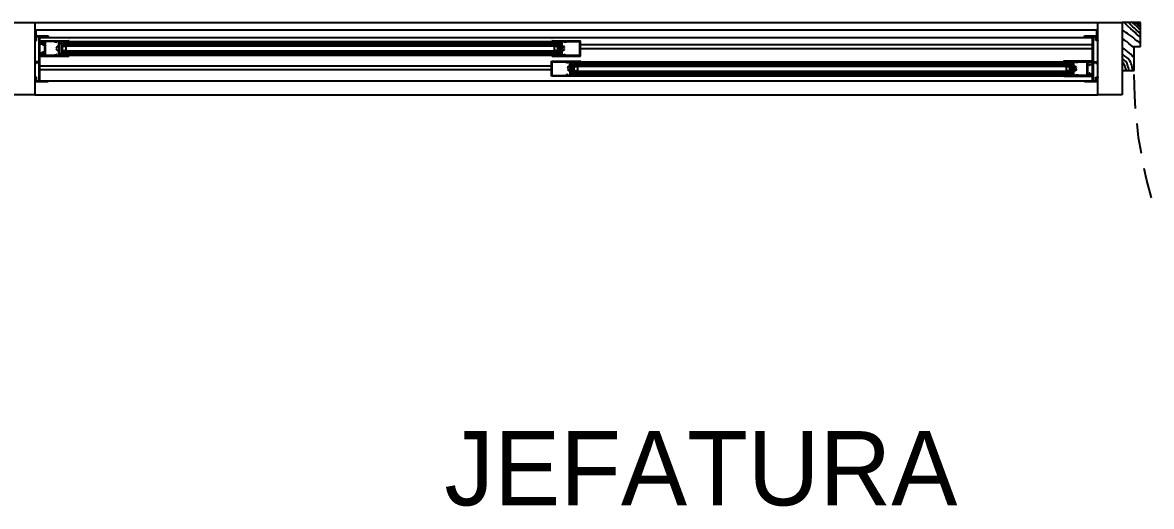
# Model space of a CAD drawing. Header units: millimetres. Extents: x 7649 to 34105, y 3983 to 25377.
# Drawn here: x 15691 to 18027, y 10417 to 11418 of the extents above; entities that cross this region are included whole.
import ezdxf

# ---------------------------------------------------------------- set-up
doc = ezdxf.new("R2010")
doc.units = ezdxf.units.MM

msp = doc.modelspace()

# ---------------------------------------------------------------- linework, layer by layer
at = {"layer": 'GEOMETRY', "color": 7}
for p, q in [((15716.60278, 11418.00556), (17916.34861, 11418.00556)), ((15719.24861, 11390.48889), (15719.24861, 11402.65972)), ((15719.24861, 11402.65972), (17914.23194, 11402.65972)), ((17914.23194, 11390.48889), (17914.23194, 11402.65972)), ((18004.71944, 11418.00556), (17966.61944, 11418.00556)), ((17966.61944, 11418.00556), (17966.61944, 11318.52222)), ((17970.85278, 11400.01389), (17966.61944, 11402.65972)), ((17978.26111, 11411.12639), (17970.85278, 11418.00556)), ((17974.55694, 11397.36806), (17970.85278, 11400.01389)), ((17984.61111, 11405.30556), (17978.26111, 11411.12639)), ((17984.61111, 11413.24306), (17979.84861, 11418.00556)), ((17988.84444, 11409.53889), (17984.61111, 11413.24306)), ((17989.37361, 11401.07222), (17984.61111, 11405.30556)), ((17993.60694, 11413.24306), (17988.31528, 11418.00556)), ((17992.54861, 11406.36389), (17988.84444, 11409.53889)), ((17993.60694, 11397.36806), (17989.37361, 11401.07222)), ((17995.72361, 11403.18889), (17992.54861, 11406.36389)), ((17997.84028, 11409.00972), (17993.60694, 11413.24306)), ((17999.95694, 11412.71389), (17994.13611, 11418.00556)), ((18000.48611, 11398.95556), (17995.72361, 11403.18889)), ((18001.54444, 11405.83472), (17997.84028, 11409.00972)), ((17999.95694, 11413.77222), (18004.71944, 11418.00556)), ((18004.71944, 11408.48056), (17999.95694, 11412.71389)), ((18004.71944, 11403.18889), (18001.54444, 11405.83472)), ((18004.71944, 11368.26389), (18004.71944, 11418.00556)), ((15716.60278, 11382.55139), (15716.60278, 11380.96389)), ((15716.60278, 11382.55139), (15719.24861, 11382.55139)), ((15716.60278, 11380.96389), (15720.30694, 11380.96389)), ((15719.24861, 11390.48889), (15744.11944, 11390.48889)), ((15719.24861, 11382.55139), (15719.24861, 11390.48889)), ((15720.30694, 11380.96389), (15720.30694, 11388.90139)), ((15720.30694, 11388.90139), (15725.59861, 11388.90139)), ((15725.59861, 11337.04306), (15725.59861, 11388.90139)), ((15727.18611, 11375.67222), (15727.18611, 11388.90139)), ((15727.18611, 11388.90139), (15744.11944, 11388.90139)), ((15727.18611, 11387.31389), (17905.76528, 11387.31389)), ((15727.71528, 11377.25972), (15727.71528, 11380.43472)), ((15727.71528, 11380.43472), (15786.98194, 11380.43472)), ((15729.30278, 11377.25972), (15727.71528, 11377.25972)), ((15729.30278, 11378.84722), (15729.30278, 11377.25972)), ((15729.30278, 11378.84722), (15737.24028, 11378.84722)), ((15737.24028, 11350.27222), (15737.24028, 11378.84722)), ((15757.34861, 11378.84722), (15738.82778, 11378.84722)), ((15738.82778, 11350.27222), (15738.82778, 11378.84722)), ((15744.11944, 11390.48889), (15744.11944, 11388.90139)), ((15757.34861, 11378.31806), (15757.34861, 11378.84722)), ((15759.46528, 11378.31806), (15757.34861, 11378.31806)), ((15759.46528, 11376.20139), (15759.46528, 11378.31806)), ((15762.11111, 11378.84722), (15760.52361, 11376.20139)), ((15766.34444, 11378.84722), (15762.11111, 11378.84722)), ((15766.34444, 11368.79306), (15766.34444, 11378.84722)), ((15786.45278, 11378.84722), (15767.93194, 11378.84722)), ((15767.93194, 11378.84722), (15767.93194, 11350.27222)), ((15786.45278, 11377.78889), (15786.45278, 11378.84722)), ((15788.04028, 11377.78889), (15786.45278, 11377.78889)), ((15787.55542, 11380.37232), (15787.24653, 11380.43472)), ((15787.80773, 11380.20218), (15787.55542, 11380.37232)), ((15787.97788, 11379.94987), (15787.80773, 11380.20218)), ((15788.04028, 11379.64097), (15787.97788, 11379.94987)), ((15788.04028, 11379.37639), (15788.04028, 11377.78889)), ((15788.04028, 11378.84722), (16786.04861, 11378.84722)), ((16786.04861, 11379.37639), (16786.04861, 11377.78889)), ((16786.04861, 11377.78889), (16787.63611, 11377.78889)), ((16786.64018, 11379.94987), (16786.57778, 11379.64097)), ((16786.81032, 11380.20218), (16786.64018, 11379.94987)), ((16787.06263, 11380.37232), (16786.81032, 11380.20218)), ((16787.37153, 11380.43472), (16787.06263, 11380.37232)), ((16787.10694, 11380.43472), (16845.84444, 11380.43472)), ((16787.63611, 11377.78889), (16787.63611, 11378.84722)), ((16787.63611, 11378.84722), (16806.15694, 11378.84722)), ((16806.15694, 11378.84722), (16806.15694, 11350.27222)), ((16807.74444, 11368.79306), (16807.74444, 11378.84722)), ((16807.74444, 11378.84722), (16811.97778, 11378.84722)), ((16811.97778, 11378.84722), (16813.56528, 11376.20139)), ((16814.09444, 11378.31806), (16814.09444, 11376.20139)), ((16814.09444, 11378.31806), (16816.74028, 11378.31806)), ((16816.74028, 11378.84722), (16844.78611, 11378.84722)), ((16816.74028, 11378.31806), (16816.74028, 11378.84722)), ((16844.78611, 11350.27222), (16844.78611, 11378.84722)), ((16845.84444, 11348.68472), (16845.84444, 11380.43472)), ((17888.83194, 11388.90139), (17888.83194, 11390.48889)), ((17888.83194, 11390.48889), (17914.23194, 11390.48889)), ((17905.76528, 11388.90139), (17888.83194, 11388.90139)), ((17905.76528, 11332.28056), (17905.76528, 11388.90139)), ((17907.35278, 11388.90139), (17912.64444, 11388.90139)), ((17907.35278, 11337.04306), (17907.35278, 11388.90139)), ((17912.64444, 11380.96389), (17912.64444, 11388.90139)), ((17916.34861, 11380.96389), (17912.64444, 11380.96389)), ((17914.23194, 11382.55139), (17914.23194, 11390.48889)), ((17914.23194, 11382.55139), (17916.34861, 11382.55139)), ((17916.34861, 11382.55139), (17916.34861, 11380.96389)), ((17916.34861, 11305.29306), (17916.34861, 11380.96389)), ((17970.85278, 11382.02222), (17966.61944, 11384.66806)), ((17974.02778, 11379.90556), (17970.85278, 11382.02222)), ((17975.61528, 11378.84722), (17974.02778, 11379.90556)), ((17978.26111, 11395.25139), (17974.55694, 11397.36806)), ((17976.67361, 11378.31806), (17975.61528, 11378.84722)), ((17977.20278, 11378.31806), (17976.67361, 11378.31806)), ((17977.20278, 11377.78889), (17977.20278, 11378.31806)), ((17977.73194, 11377.78889), (17977.20278, 11377.78889)), ((17977.73194, 11377.25972), (17977.73194, 11377.78889)), ((17978.79028, 11376.73056), (17977.73194, 11377.25972)), ((17980.90694, 11393.13472), (17978.26111, 11395.25139)), ((17980.90694, 11374.61389), (17978.79028, 11376.73056)), ((17984.61111, 11390.48889), (17980.90694, 11393.13472)), ((17987.25694, 11388.90139), (17984.61111, 11390.48889)), ((17988.31528, 11387.84306), (17987.25694, 11388.90139)), ((17988.84444, 11387.31389), (17988.31528, 11387.84306)), ((17989.37361, 11387.31389), (17988.84444, 11387.31389)), ((17990.96111, 11385.72639), (17989.37361, 11387.31389)), ((17994.13611, 11383.08056), (17990.96111, 11385.72639)), ((17996.78194, 11394.19306), (17993.60694, 11397.36806)), ((17997.31111, 11380.43472), (17994.13611, 11383.08056)), ((17999.42778, 11392.07639), (17996.78194, 11394.19306)), ((17998.89861, 11379.37639), (17997.31111, 11380.43472)), ((17999.95694, 11378.84722), (17998.89861, 11379.37639)), ((18004.71944, 11387.84306), (17999.42778, 11392.07639)), ((17999.95694, 11378.31806), (17999.95694, 11378.84722)), ((18001.54444, 11377.78889), (17999.95694, 11378.31806)), ((18004.71944, 11395.25139), (18000.48611, 11398.95556)), ((18002.60278, 11376.73056), (18001.54444, 11377.78889)), ((18004.71944, 11375.14306), (18002.60278, 11376.73056)), ((15727.18611, 11375.67222), (15737.24028, 11375.67222)), ((15727.18611, 11374.08472), (15733.00694, 11374.08472)), ((15727.18611, 11355.56389), (15727.18611, 11374.08472)), ((15727.18611, 11355.56389), (15733.00694, 11355.56389)), ((15727.18611, 11353.97639), (15737.24028, 11353.97639)), ((15727.18611, 11297.35556), (15727.18611, 11353.97639)), ((15733.00694, 11374.08472), (15733.00694, 11371.96806)), ((15733.00694, 11371.96806), (15734.59444, 11371.96806)), ((15733.00694, 11357.68056), (15734.59444, 11357.68056)), ((15733.00694, 11355.56389), (15733.00694, 11357.68056)), ((15734.59444, 11374.08472), (15737.24028, 11374.08472)), ((15734.59444, 11371.96806), (15734.59444, 11374.08472)), ((15734.59444, 11355.56389), (15734.59444, 11357.68056)), ((15734.59444, 11355.56389), (15737.24028, 11355.56389)), ((15737.24028, 11374.08472), (15737.24028, 11375.67222)), ((15737.24028, 11353.97639), (15737.24028, 11355.56389)), ((15760.52361, 11353.44722), (15762.11111, 11350.27222)), ((15761.08459, 11367.16465), (15761.05562, 11366.87134)), ((15761.05562, 11366.87134), (15761.13556, 11366.58752)), ((15761.06361, 11362.83872), (15761.05782, 11362.61914)), ((15761.05782, 11362.61914), (15761.11229, 11362.40635)), ((15761.13133, 11363.0518), (15761.06361, 11362.83872)), ((15761.22538, 11367.435), (15761.08459, 11367.16465)), ((15761.11229, 11362.40635), (15761.22538, 11362.21361)), ((15761.25601, 11363.23803), (15761.13133, 11363.0518)), ((15761.13556, 11366.58752), (15761.32149, 11366.34566)), ((15761.4242, 11363.37969), (15761.25601, 11363.23803)), ((15761.32149, 11366.34566), (15761.58419, 11366.19179)), ((15762.02071, 11367.9293), (15761.38764, 11367.29651)), ((15761.38764, 11362.35211), (15762.36381, 11361.47442)), ((15761.62476, 11363.4698), (15761.4242, 11363.37969)), ((15761.58419, 11366.19179), (15761.87586, 11366.148)), ((15761.84653, 11363.50139), (15761.62476, 11363.4698)), ((15762.00451, 11363.4856), (15761.84653, 11363.50139)), ((15761.87586, 11366.148), (15762.16345, 11366.21311)), ((15762.15465, 11363.43938), (15762.00451, 11363.4856)), ((15762.76947, 11368.39941), (15762.02071, 11367.9293)), ((15762.64028, 11366.14722), (15762.11111, 11366.14722)), ((15762.11111, 11363.50139), (15762.64028, 11363.50139)), ((15762.29258, 11363.36448), (15762.15465, 11363.43938)), ((15762.16345, 11366.21311), (15762.41394, 11366.38597)), ((15762.41394, 11363.26264), (15762.29258, 11363.36448)), ((15762.36381, 11361.47442), (15763.54074, 11360.97131)), ((15763.60349, 11368.69221), (15762.76947, 11368.39941)), ((15763.75368, 11367.08806), (15763.07333, 11366.73633)), ((15763.07333, 11362.91228), (15763.75368, 11362.56056)), ((15763.54074, 11360.97131), (15764.8165, 11360.86818)), ((15764.49236, 11368.79306), (15763.60349, 11368.69221)), ((15764.49236, 11367.2053), (15763.75368, 11367.08806)), ((15763.75368, 11362.56056), (15764.49236, 11362.44331)), ((15764.90304, 11368.77184), (15764.49236, 11368.79306)), ((15765.23104, 11367.08806), (15764.49236, 11367.2053)), ((15764.49236, 11362.44331), (15765.23104, 11362.56056)), ((15764.8165, 11360.86818), (15766.08916, 11361.19042)), ((15765.3082, 11368.70857), (15764.90304, 11368.77184)), ((15765.9114, 11366.73633), (15765.23104, 11367.08806)), ((15765.23104, 11362.56056), (15765.9114, 11362.91228)), ((15765.70464, 11368.60382), (15765.3082, 11368.70857)), ((15766.08916, 11368.45819), (15765.70464, 11368.60382)), ((15766.34444, 11350.27222), (15766.34444, 11360.85556)), ((15766.75611, 11365.56299), (15766.40439, 11366.24334)), ((15766.40439, 11363.40527), (15766.75611, 11364.08562)), ((15766.87335, 11364.82431), (15766.75611, 11365.56299)), ((15766.75611, 11364.08562), (15766.87335, 11364.82431)), ((15768.46111, 11353.44722), (15768.46111, 11375.67222)), ((15768.46111, 11375.67222), (15772.69444, 11375.67222)), ((15772.69444, 11353.44722), (15768.46111, 11353.44722)), ((15772.69444, 11375.67222), (15772.69444, 11353.44722)), ((15773.75278, 11369.85139), (15773.75278, 11375.67222)), ((15773.75278, 11375.67222), (16800.33611, 11375.67222)), ((15773.75278, 11374.61389), (16800.33611, 11374.61389)), ((15773.75278, 11373.55556), (16800.33611, 11373.55556)), ((15773.75278, 11372.49722), (16800.33611, 11372.49722)), ((15773.75278, 11371.43889), (16800.33611, 11371.43889)), ((15773.75278, 11370.38056), (16800.33611, 11370.38056)), ((15773.75278, 11369.85139), (16800.33611, 11369.85139)), ((15773.75278, 11353.44722), (15773.75278, 11359.79722)), ((15773.75278, 11359.79722), (16800.33611, 11359.79722)), ((15773.75278, 11358.73889), (16800.33611, 11358.73889)), ((15773.75278, 11357.68056), (16800.33611, 11357.68056)), ((15773.75278, 11356.62222), (16800.33611, 11356.62222)), ((15773.75278, 11355.56389), (16800.33611, 11355.56389)), ((15773.75278, 11354.50556), (16800.33611, 11354.50556)), ((15773.75278, 11353.44722), (16800.33611, 11353.44722)), ((15774.28194, 11368.26389), (15777.98611, 11369.32222)), ((15774.28194, 11360.85556), (15774.28194, 11368.26389)), ((15774.28194, 11360.32639), (15777.98611, 11360.85556)), ((15777.98611, 11369.32222), (15781.69028, 11369.32222)), ((15777.98611, 11360.32639), (15781.69028, 11360.32639)), ((15781.69028, 11360.32639), (15781.69028, 11369.32222)), ((16792.39861, 11360.32639), (16792.39861, 11369.32222)), ((16792.39861, 11369.32222), (16795.57361, 11369.32222)), ((16795.57361, 11360.32639), (16792.39861, 11360.32639)), ((16795.57361, 11368.26389), (16799.27778, 11369.32222)), ((16795.57361, 11360.32639), (16799.27778, 11360.85556)), ((16799.27778, 11360.85556), (16799.27778, 11368.26389)), ((16800.33611, 11369.85139), (16800.33611, 11375.67222)), ((16800.33611, 11353.44722), (16800.33611, 11359.79722)), ((16801.39444, 11375.67222), (16801.39444, 11353.44722)), ((16801.39444, 11375.67222), (16805.62778, 11375.67222)), ((16801.39444, 11353.44722), (16805.62778, 11353.44722)), ((16805.62778, 11353.44722), (16805.62778, 11375.67222)), ((16807.74444, 11350.27222), (16807.74444, 11360.85556)), ((16807.86194, 11365.56299), (16807.7447, 11364.82431)), ((16807.7447, 11364.82431), (16807.86194, 11364.08562)), ((16808.21367, 11366.24334), (16807.86194, 11365.56299)), ((16807.86194, 11364.08562), (16808.21367, 11363.40527)), ((16808.91341, 11368.60382), (16808.52889, 11368.45819)), ((16808.52889, 11361.19042), (16809.80155, 11360.86818)), ((16809.38701, 11367.08806), (16808.70666, 11366.73633)), ((16808.70666, 11362.91228), (16809.38701, 11362.56056)), ((16809.30985, 11368.70857), (16808.91341, 11368.60382)), ((16809.71501, 11368.77184), (16809.30985, 11368.70857)), ((16810.12569, 11367.2053), (16809.38701, 11367.08806)), ((16809.38701, 11362.56056), (16810.12569, 11362.44331)), ((16810.12569, 11368.79306), (16809.71501, 11368.77184)), ((16809.80155, 11360.86818), (16811.07732, 11360.97131)), ((16811.01456, 11368.69221), (16810.12569, 11368.79306)), ((16810.86438, 11367.08806), (16810.12569, 11367.2053)), ((16810.12569, 11362.44331), (16810.86438, 11362.56056)), ((16811.54473, 11366.73633), (16810.86438, 11367.08806)), ((16810.86438, 11362.56056), (16811.54473, 11362.91228)), ((16811.84859, 11368.39941), (16811.01456, 11368.69221)), ((16811.07732, 11360.97131), (16812.25425, 11361.47442)), ((16811.67495, 11366.38597), (16811.92544, 11366.21311)), ((16811.79631, 11363.36448), (16811.67495, 11363.26264)), ((16811.93424, 11363.43938), (16811.79631, 11363.36448)), ((16812.59735, 11367.9293), (16811.84859, 11368.39941)), ((16811.92544, 11366.21311), (16812.21304, 11366.148)), ((16812.08438, 11363.4856), (16811.93424, 11363.43938)), ((16813.56528, 11353.44722), (16811.97778, 11350.27222)), ((16812.24236, 11363.50139), (16812.08438, 11363.4856)), ((16812.21304, 11366.148), (16812.5047, 11366.19179)), ((16812.46413, 11363.4698), (16812.24236, 11363.50139)), ((16812.25425, 11361.47442), (16813.23042, 11362.35211)), ((16812.66469, 11363.37969), (16812.46413, 11363.4698)), ((16812.5047, 11366.19179), (16812.76739, 11366.34566)), ((16813.23042, 11367.29651), (16812.59735, 11367.9293)), ((16812.83288, 11363.23803), (16812.66469, 11363.37969)), ((16812.76739, 11366.34566), (16812.95333, 11366.58752)), ((16812.95756, 11363.0518), (16812.83288, 11363.23803)), ((16813.0043, 11367.16465), (16812.86351, 11367.435)), ((16812.86351, 11362.21361), (16812.9766, 11362.40635)), ((16812.95333, 11366.58752), (16813.03327, 11366.87134)), ((16813.02527, 11362.83872), (16812.95756, 11363.0518)), ((16812.9766, 11362.40635), (16813.03107, 11362.61914)), ((16813.03327, 11366.87134), (16813.0043, 11367.16465)), ((16813.03107, 11362.61914), (16813.02527, 11362.83872)), ((16845.84444, 11372.49722), (17905.76528, 11372.49722)), ((16845.84444, 11364.55972), (17905.76528, 11364.55972)), ((17969.26528, 11365.08889), (17966.61944, 11366.67639)), ((17970.85278, 11363.50139), (17969.26528, 11365.08889)), ((17974.02778, 11361.38472), (17970.85278, 11363.50139)), ((17978.79028, 11357.15139), (17974.02778, 11361.38472)), ((17984.61111, 11352.38889), (17978.79028, 11357.15139)), ((17984.61111, 11371.43889), (17980.90694, 11374.61389)), ((17988.31528, 11368.79306), (17984.61111, 11371.43889)), ((17992.01944, 11366.14722), (17988.31528, 11368.79306)), ((17992.01944, 11368.26389), (18004.71944, 11368.26389)), ((17992.01944, 11318.52222), (17992.01944, 11368.26389)), ((15725.59861, 11337.04306), (15717.13194, 11337.04306)), ((15717.13194, 11337.04306), (15717.13194, 11332.28056)), ((15717.13194, 11332.28056), (15718.71944, 11332.28056)), ((15718.71944, 11332.28056), (15718.71944, 11335.45556)), ((15718.71944, 11335.45556), (15725.59861, 11335.45556)), ((15725.59861, 11297.35556), (15725.59861, 11335.45556)), ((15727.71528, 11348.68472), (15727.71528, 11351.85972)), ((15727.71528, 11351.85972), (15729.30278, 11351.85972)), ((15727.71528, 11348.68472), (15786.98194, 11348.68472)), ((15729.30278, 11351.85972), (15729.30278, 11350.27222)), ((15729.30278, 11350.27222), (15737.24028, 11350.27222)), ((15738.82778, 11350.27222), (15757.34861, 11350.27222)), ((15757.34861, 11350.27222), (15757.34861, 11350.80139)), ((15757.34861, 11350.80139), (15759.46528, 11350.80139)), ((15759.46528, 11350.80139), (15759.46528, 11352.91806)), ((15762.11111, 11350.27222), (15766.34444, 11350.27222)), ((15767.93194, 11350.27222), (15786.45278, 11350.27222)), ((15786.45278, 11350.27222), (15786.45278, 11351.33056)), ((15786.45278, 11351.33056), (15788.04028, 11351.33056)), ((15787.24653, 11349.21389), (15787.55542, 11349.27629)), ((15787.55542, 11349.27629), (15787.80773, 11349.44643)), ((15787.80773, 11349.44643), (15787.97788, 11349.69874)), ((15787.97788, 11349.69874), (15788.04028, 11350.00764)), ((15788.04028, 11351.33056), (15788.04028, 11349.74306)), ((15788.04028, 11350.27222), (16786.04861, 11350.27222)), ((16787.63611, 11351.33056), (16786.04861, 11351.33056)), ((16786.04861, 11351.33056), (16786.04861, 11349.74306)), ((16786.04861, 11306.88056), (16786.04861, 11338.10139)), ((16786.04861, 11338.10139), (16844.78611, 11338.10139)), ((16786.57778, 11350.00764), (16786.64018, 11349.69874)), ((16786.64018, 11349.69874), (16786.81032, 11349.44643)), ((16786.81032, 11349.44643), (16787.06263, 11349.27629)), ((16787.06263, 11349.27629), (16787.37153, 11349.21389)), ((16787.10694, 11348.68472), (16845.84444, 11348.68472)), ((16787.10694, 11308.46806), (16787.10694, 11336.51389)), ((16787.10694, 11336.51389), (16815.15278, 11336.51389)), ((16787.63611, 11350.27222), (16787.63611, 11351.33056)), ((16806.15694, 11350.27222), (16787.63611, 11350.27222)), ((16811.97778, 11350.27222), (16807.74444, 11350.27222)), ((16814.09444, 11350.80139), (16814.09444, 11352.91806)), ((16814.09444, 11350.80139), (16816.74028, 11350.80139)), ((16815.15278, 11336.51389), (16817.79861, 11336.51389)), ((16816.74028, 11350.27222), (16816.74028, 11350.80139)), ((16816.74028, 11350.27222), (16844.78611, 11350.27222)), ((16817.79861, 11333.86806), (16817.79861, 11336.51389)), ((16818.32778, 11333.86806), (16817.79861, 11333.86806)), ((16819.91528, 11336.51389), (16818.32778, 11333.86806)), ((16824.14861, 11336.51389), (16819.91528, 11336.51389)), ((16824.14861, 11326.45972), (16824.14861, 11336.51389)), ((16826.26528, 11308.46806), (16826.26528, 11336.51389)), ((16826.26528, 11336.51389), (16844.25694, 11336.51389)), ((16826.26528, 11311.64306), (16826.26528, 11333.33889)), ((16826.26528, 11333.33889), (16830.49861, 11333.33889)), ((16830.49861, 11311.64306), (16830.49861, 11333.33889)), ((16831.55694, 11333.33889), (17859.19861, 11333.33889)), ((16831.55694, 11327.51806), (16831.55694, 11333.33889)), ((16831.55694, 11332.80972), (17859.19861, 11332.80972)), ((16831.55694, 11331.75139), (17859.19861, 11331.75139)), ((16831.55694, 11330.69306), (17859.19861, 11330.69306)), ((16831.55694, 11329.63472), (17859.19861, 11329.63472)), ((16844.25694, 11336.51389), (16844.25694, 11335.98472)), ((16844.25694, 11335.98472), (16845.84444, 11335.98472)), ((16845.35959, 11338.56816), (16845.05069, 11338.63056)), ((16845.6119, 11338.39801), (16845.35959, 11338.56816)), ((16845.78205, 11338.1457), (16845.6119, 11338.39801)), ((16845.84444, 11337.83681), (16845.78205, 11338.1457)), ((16845.84444, 11335.98472), (16845.84444, 11337.57222)), ((16845.84444, 11337.04306), (17844.91111, 11337.04306)), ((17844.91111, 11337.57222), (17844.91111, 11335.98472)), ((17844.91111, 11335.98472), (17846.49861, 11335.98472)), ((17845.50268, 11338.1457), (17845.44028, 11337.83681)), ((17845.67282, 11338.39801), (17845.50268, 11338.1457)), ((17845.92513, 11338.56816), (17845.67282, 11338.39801)), ((17846.23403, 11338.63056), (17845.92513, 11338.56816)), ((17905.23611, 11338.10139), (17845.96944, 11338.10139)), ((17846.49861, 11335.98472), (17846.49861, 11336.51389)), ((17846.49861, 11336.51389), (17865.01944, 11336.51389)), ((17859.19861, 11327.51806), (17859.19861, 11333.33889)), ((17860.78611, 11333.33889), (17860.78611, 11311.64306)), ((17860.78611, 11333.33889), (17864.49028, 11333.33889)), ((17864.49028, 11311.64306), (17864.49028, 11333.33889)), ((17865.01944, 11336.51389), (17865.01944, 11308.46806)), ((17866.60694, 11326.45972), (17866.60694, 11336.51389)), ((17866.60694, 11336.51389), (17870.84028, 11336.51389)), ((17870.84028, 11336.51389), (17872.42778, 11333.86806)), ((17873.48611, 11333.86806), (17873.48611, 11336.51389)), ((17873.48611, 11336.51389), (17875.60278, 11336.51389)), ((17875.60278, 11336.51389), (17894.12361, 11336.51389)), ((17894.12361, 11336.51389), (17894.12361, 11308.46806)), ((17895.71111, 11308.46806), (17895.71111, 11336.51389)), ((17895.71111, 11336.51389), (17903.64861, 11336.51389)), ((17896.24028, 11330.69306), (17896.24028, 11332.28056)), ((17896.24028, 11332.28056), (17905.76528, 11332.28056)), ((17898.35694, 11330.69306), (17896.24028, 11330.69306)), ((17898.35694, 11329.10556), (17898.35694, 11330.69306)), ((17905.76528, 11330.69306), (17899.94444, 11330.69306)), ((17899.94444, 11330.69306), (17899.94444, 11329.10556)), ((17903.64861, 11336.51389), (17903.64861, 11334.92639)), ((17903.64861, 11334.92639), (17905.23611, 11334.92639)), ((17905.23611, 11334.92639), (17905.23611, 11338.10139)), ((17905.76528, 11312.17222), (17905.76528, 11330.69306)), ((17907.35278, 11337.04306), (17915.81944, 11337.04306)), ((17907.35278, 11335.45556), (17914.76111, 11335.45556)), ((17907.35278, 11297.35556), (17907.35278, 11335.45556)), ((17914.76111, 11332.28056), (17914.76111, 11335.45556)), ((17915.81944, 11332.28056), (17914.76111, 11332.28056)), ((17915.81944, 11332.28056), (17915.81944, 11337.04306)), ((17969.79444, 11350.80139), (17966.61944, 11352.91806)), ((17968.20694, 11342.33472), (17966.61944, 11342.86389)), ((17968.73611, 11333.86806), (17966.61944, 11334.92639)), ((17968.73611, 11341.80556), (17968.20694, 11342.33472)), ((17969.26528, 11341.80556), (17968.73611, 11341.80556)), ((17969.79444, 11333.33889), (17968.73611, 11333.86806)), ((17969.26528, 11341.27639), (17969.26528, 11341.80556)), ((17969.79444, 11341.27639), (17969.26528, 11341.27639)), ((17972.44028, 11348.68472), (17969.79444, 11350.80139)), ((17970.32361, 11340.74722), (17969.79444, 11341.27639)), ((17970.85278, 11332.80972), (17969.79444, 11333.33889)), ((17971.91111, 11339.68889), (17970.32361, 11340.74722)), ((17970.85278, 11332.28056), (17970.85278, 11332.80972)), ((17971.38194, 11330.69306), (17970.85278, 11332.28056)), ((17972.44028, 11328.57639), (17971.38194, 11330.69306)), ((17973.49861, 11338.10139), (17971.91111, 11339.68889)), ((17976.67361, 11346.03889), (17972.44028, 11348.68472)), ((17976.14444, 11335.45556), (17973.49861, 11338.10139)), ((17977.20278, 11333.33889), (17976.14444, 11335.45556)), ((17979.31944, 11343.39306), (17976.67361, 11346.03889)), ((17978.26111, 11329.63472), (17977.20278, 11333.33889)), ((17979.84861, 11324.34306), (17978.26111, 11329.63472)), ((17981.43611, 11341.27639), (17979.31944, 11343.39306)), ((17983.02361, 11339.15972), (17981.43611, 11341.27639)), ((17984.61111, 11335.45556), (17983.02361, 11339.15972)), ((17987.78611, 11349.21389), (17984.61111, 11352.38889)), ((17985.66944, 11332.80972), (17984.61111, 11335.45556)), ((17986.72778, 11329.63472), (17985.66944, 11332.80972)), ((17987.78611, 11324.87222), (17986.72778, 11329.63472)), ((17992.01944, 11345.50972), (17987.78611, 11349.21389)), ((15727.18611, 11328.57639), (16786.04861, 11328.57639)), ((15727.18611, 11320.63889), (16786.04861, 11320.63889)), ((16844.78611, 11306.88056), (16786.04861, 11306.88056)), ((16787.10694, 11308.46806), (16815.15278, 11308.46806)), ((16815.15278, 11308.46806), (16815.15278, 11308.99722)), ((16815.15278, 11308.99722), (16817.79861, 11308.99722)), ((16818.32778, 11311.11389), (16817.79861, 11311.11389)), ((16817.79861, 11311.11389), (16817.79861, 11308.99722)), ((16819.91528, 11308.46806), (16818.32778, 11311.11389)), ((16820.16798, 11326.37003), (16819.19181, 11325.49234)), ((16819.19181, 11320.54794), (16819.82488, 11319.91515)), ((16819.46889, 11321.25692), (16819.38895, 11320.97311)), ((16819.38895, 11320.97311), (16819.41792, 11320.6798)), ((16819.44562, 11324.90893), (16819.39115, 11324.69614)), ((16819.39115, 11324.69614), (16819.39695, 11324.47656)), ((16819.39695, 11324.47656), (16819.46466, 11324.26347)), ((16819.41792, 11320.6798), (16819.55871, 11320.40945)), ((16819.55871, 11325.10166), (16819.44562, 11324.90893)), ((16819.46466, 11324.26347), (16819.58935, 11324.07725)), ((16819.65483, 11321.49878), (16819.46889, 11321.25692)), ((16819.58935, 11324.07725), (16819.75754, 11323.93559)), ((16819.91752, 11321.65265), (16819.65483, 11321.49878)), ((16819.75754, 11323.93559), (16819.95809, 11323.84548)), ((16819.82488, 11319.91515), (16820.57364, 11319.44504)), ((16824.14861, 11308.46806), (16819.91528, 11308.46806)), ((16820.20919, 11321.69645), (16819.91752, 11321.65265)), ((16819.95809, 11323.84548), (16820.17986, 11323.81389)), ((16821.34491, 11326.87313), (16820.16798, 11326.37003)), ((16820.17986, 11323.81389), (16820.33785, 11323.82968)), ((16820.49679, 11321.63133), (16820.20919, 11321.69645)), ((16820.33785, 11323.82968), (16820.48798, 11323.8759)), ((16820.48798, 11323.8759), (16820.62591, 11323.9508)), ((16820.74727, 11321.45848), (16820.49679, 11321.63133)), ((16820.57364, 11319.44504), (16821.40766, 11319.15224)), ((16820.62591, 11323.9508), (16820.74727, 11324.05263)), ((16821.55785, 11325.28389), (16820.87749, 11324.93217)), ((16820.87749, 11321.10811), (16821.55785, 11320.75639)), ((16820.97361, 11320.63889), (16820.97361, 11321.16806)), ((16822.62067, 11326.97626), (16821.34491, 11326.87313)), ((16821.40766, 11319.15224), (16822.29653, 11319.05139)), ((16822.29653, 11325.40113), (16821.55785, 11325.28389)), ((16821.55785, 11320.75639), (16822.29653, 11320.63915)), ((16823.03521, 11325.28389), (16822.29653, 11325.40113)), ((16822.29653, 11320.63915), (16823.03521, 11320.75639)), ((16822.29653, 11319.05139), (16822.70721, 11319.07261)), ((16823.89333, 11326.65403), (16822.62067, 11326.97626)), ((16822.70721, 11319.07261), (16823.11237, 11319.13588)), ((16823.71556, 11324.93217), (16823.03521, 11325.28389)), ((16823.03521, 11320.75639), (16823.71556, 11321.10811)), ((16823.11237, 11319.13588), (16823.50881, 11319.24062)), ((16823.50881, 11319.24062), (16823.89333, 11319.38625)), ((16823.61944, 11323.81389), (16824.14861, 11323.81389)), ((16824.14861, 11321.16806), (16823.61944, 11321.16806)), ((16823.61944, 11321.16806), (16823.61944, 11320.63889)), ((16824.14861, 11318.52222), (16824.14861, 11308.46806)), ((16824.56028, 11323.75882), (16824.20856, 11324.43917)), ((16824.20856, 11321.6011), (16824.56028, 11322.28146)), ((16824.67752, 11323.02014), (16824.56028, 11323.75882)), ((16824.56028, 11322.28146), (16824.67752, 11323.02014)), ((16826.26528, 11311.64306), (16830.49861, 11311.64306)), ((16844.25694, 11308.46806), (16826.26528, 11308.46806)), ((16831.55694, 11328.57639), (17859.19861, 11328.57639)), ((16831.55694, 11327.51806), (17859.19861, 11327.51806)), ((16831.55694, 11317.46389), (17859.19861, 11317.46389)), ((16831.55694, 11311.64306), (16831.55694, 11317.46389)), ((16831.55694, 11316.40556), (17859.19861, 11316.40556)), ((16831.55694, 11315.34722), (17859.19861, 11315.34722)), ((16831.55694, 11314.81806), (17859.19861, 11314.81806)), ((16831.55694, 11313.75972), (17859.19861, 11313.75972)), ((16831.55694, 11312.70139), (17859.19861, 11312.70139)), ((16831.55694, 11311.64306), (17859.19861, 11311.64306)), ((16832.61528, 11325.93056), (16836.31944, 11326.98889)), ((16832.61528, 11319.05139), (16832.61528, 11325.93056)), ((16832.61528, 11317.99306), (16836.31944, 11319.05139)), ((16836.31944, 11326.98889), (16839.49444, 11326.98889)), ((16839.49444, 11317.99306), (16836.31944, 11317.99306)), ((16839.49444, 11326.98889), (16839.49444, 11317.99306)), ((16845.84444, 11309.52639), (16844.25694, 11309.52639)), ((16844.25694, 11309.52639), (16844.25694, 11308.46806)), ((16845.05069, 11307.40972), (16845.35959, 11307.47212)), ((16845.35959, 11307.47212), (16845.6119, 11307.64227)), ((16845.6119, 11307.64227), (16845.78205, 11307.89458)), ((16845.78205, 11307.89458), (16845.84444, 11308.20347)), ((16845.84444, 11307.93889), (16845.84444, 11309.52639)), ((16845.84444, 11307.93889), (17844.91111, 11307.93889)), ((17846.49861, 11309.52639), (17844.91111, 11309.52639)), ((17844.91111, 11309.52639), (17844.91111, 11307.93889)), ((17845.44028, 11308.20347), (17845.50268, 11307.89458)), ((17845.50268, 11307.89458), (17845.67282, 11307.64227)), ((17845.67282, 11307.64227), (17845.92513, 11307.47212)), ((17845.92513, 11307.47212), (17846.23403, 11307.40972)), ((17845.96944, 11306.88056), (17905.23611, 11306.88056)), ((17846.49861, 11308.46806), (17846.49861, 11309.52639)), ((17865.01944, 11308.46806), (17846.49861, 11308.46806)), ((17851.79028, 11317.99306), (17851.79028, 11326.98889)), ((17851.79028, 11326.98889), (17854.96528, 11326.98889)), ((17854.96528, 11317.99306), (17851.79028, 11317.99306)), ((17854.96528, 11325.93056), (17858.66944, 11326.98889)), ((17854.96528, 11317.99306), (17858.66944, 11319.05139)), ((17858.66944, 11319.05139), (17858.66944, 11325.93056)), ((17859.19861, 11311.64306), (17859.19861, 11317.46389)), ((17860.78611, 11311.64306), (17864.49028, 11311.64306)), ((17866.72386, 11323.75882), (17866.60643, 11323.02014)), ((17866.60643, 11323.02014), (17866.72386, 11322.28146)), ((17866.60694, 11308.46806), (17866.60694, 11318.52222)), ((17870.84028, 11308.46806), (17866.60694, 11308.46806)), ((17867.07617, 11324.43917), (17866.72386, 11323.75882)), ((17866.72386, 11322.28146), (17867.07617, 11321.6011)), ((17867.77635, 11326.79966), (17867.39243, 11326.65403)), ((17867.39243, 11319.38625), (17868.66406, 11319.06402)), ((17868.24909, 11325.28389), (17867.56813, 11324.93217)), ((17867.56813, 11321.10811), (17868.24909, 11320.75639)), ((17867.66528, 11320.63889), (17867.66528, 11321.16806)), ((17868.17248, 11326.9044), (17867.77635, 11326.79966)), ((17868.57753, 11326.96767), (17868.17248, 11326.9044)), ((17868.98819, 11325.40113), (17868.24909, 11325.28389)), ((17868.24909, 11320.75639), (17868.98819, 11320.63915)), ((17868.98819, 11326.98889), (17868.57753, 11326.96767)), ((17868.66406, 11319.06402), (17869.93956, 11319.16714)), ((17869.87764, 11326.88804), (17868.98819, 11326.98889)), ((17869.7273, 11325.28389), (17868.98819, 11325.40113)), ((17868.98819, 11320.63915), (17869.7273, 11320.75639)), ((17870.40826, 11324.93217), (17869.7273, 11325.28389)), ((17869.7273, 11320.75639), (17870.40826, 11321.10811)), ((17870.71186, 11326.59524), (17869.87764, 11326.88804)), ((17869.93956, 11319.16714), (17871.11662, 11319.67025)), ((17870.31111, 11323.81389), (17870.84028, 11323.81389)), ((17870.84028, 11321.16806), (17870.31111, 11321.16806)), ((17870.31111, 11321.16806), (17870.31111, 11320.63889)), ((17871.46043, 11326.12513), (17870.71186, 11326.59524)), ((17872.42778, 11311.11389), (17870.84028, 11308.46806)), ((17871.06559, 11324.05263), (17871.31667, 11323.87978)), ((17871.18813, 11321.56031), (17871.06559, 11321.45848)), ((17871.11662, 11319.67025), (17872.09292, 11320.54794)), ((17871.32655, 11321.63521), (17871.18813, 11321.56031)), ((17871.31667, 11323.87978), (17871.60457, 11323.81466)), ((17871.47661, 11321.68143), (17871.32655, 11321.63521)), ((17872.09292, 11325.49234), (17871.46043, 11326.12513)), ((17871.63403, 11321.69722), (17871.47661, 11321.68143)), ((17871.60457, 11323.81466), (17871.89635, 11323.85846)), ((17871.85536, 11321.66563), (17871.63403, 11321.69722)), ((17872.05597, 11321.57552), (17871.85536, 11321.66563)), ((17871.89635, 11323.85846), (17872.15906, 11324.01233)), ((17872.2244, 11321.43387), (17872.05597, 11321.57552)), ((17872.15906, 11324.01233), (17872.34455, 11324.25419)), ((17872.34923, 11321.24764), (17872.2244, 11321.43387)), ((17872.39539, 11324.83132), (17872.25415, 11325.10166)), ((17872.25415, 11320.40945), (17872.36783, 11320.60218)), ((17872.34455, 11324.25419), (17872.42442, 11324.538)), ((17872.41692, 11321.03455), (17872.34923, 11321.24764)), ((17872.36783, 11320.60218), (17872.42261, 11320.81498)), ((17872.42442, 11324.538), (17872.39539, 11324.83132)), ((17872.42261, 11320.81498), (17872.41692, 11321.03455)), ((17873.48611, 11308.99722), (17873.48611, 11311.11389)), ((17875.60278, 11308.99722), (17873.48611, 11308.99722)), ((17875.60278, 11308.46806), (17875.60278, 11308.99722)), ((17894.12361, 11308.46806), (17875.60278, 11308.46806)), ((17895.71111, 11308.46806), (17903.64861, 11308.46806)), ((17896.24028, 11312.17222), (17898.35694, 11312.17222)), ((17896.24028, 11311.11389), (17896.24028, 11312.17222)), ((17896.24028, 11311.11389), (17905.76528, 11311.11389)), ((17899.94444, 11329.10556), (17898.35694, 11329.10556)), ((17898.35694, 11312.17222), (17898.35694, 11314.28889)), ((17898.35694, 11314.28889), (17899.94444, 11314.28889)), ((17899.94444, 11312.17222), (17899.94444, 11314.28889)), ((17899.94444, 11312.17222), (17905.76528, 11312.17222)), ((17903.64861, 11308.46806), (17903.64861, 11310.05556)), ((17903.64861, 11310.05556), (17905.23611, 11310.05556)), ((17905.23611, 11306.88056), (17905.23611, 11310.05556)), ((17905.76528, 11297.35556), (17905.76528, 11311.11389)), ((17966.61944, 11318.52222), (17992.01944, 11318.52222)), ((17972.96944, 11325.40139), (17972.44028, 11328.57639)), ((17975.61528, 11318.52222), (17972.96944, 11325.40139)), ((17981.43611, 11318.52222), (17979.84861, 11324.34306)), ((17989.90278, 11318.52222), (17987.78611, 11324.87222)), ((17993.07778, 11266.66389), (17992.01944, 11310.58472)), ((15720.30694, 11305.29306), (15716.60278, 11305.29306)), ((15716.60278, 11305.29306), (15716.60278, 11303.70556)), ((15716.60278, 11303.70556), (15719.24861, 11303.70556)), ((15716.60278, 11295.76806), (15719.24861, 11295.76806)), ((15719.24861, 11295.76806), (15719.24861, 11303.70556)), ((15719.24861, 11295.76806), (15744.11944, 11295.76806)), ((15720.30694, 11297.35556), (15720.30694, 11305.29306)), ((15720.30694, 11297.35556), (15725.59861, 11297.35556)), ((15727.18611, 11297.35556), (15744.11944, 11297.35556)), ((15727.18611, 11297.35556), (17905.76528, 11297.35556)), ((15744.11944, 11295.76806), (15744.11944, 11297.35556)), ((17888.83194, 11297.35556), (17905.76528, 11297.35556)), ((17888.83194, 11295.76806), (17888.83194, 11297.35556)), ((17888.83194, 11295.76806), (17914.23194, 11295.76806)), ((17907.35278, 11297.35556), (17912.64444, 11297.35556)), ((17912.64444, 11297.35556), (17912.64444, 11305.29306)), ((17912.64444, 11305.29306), (17916.34861, 11305.29306)), ((17916.34861, 11303.70556), (17914.23194, 11303.70556)), ((17914.23194, 11295.76806), (17914.23194, 11303.70556)), ((17914.23194, 11295.76806), (17916.34861, 11295.76806)), ((17916.34861, 11305.29306), (17916.34861, 11303.70556)), ((15716.60278, 11268.25139), (17916.34861, 11268.25139)), ((17994.66528, 11240.20556), (17993.07778, 11266.66389)), ((18001.01528, 11179.88056), (17997.84028, 11208.98472)), ((18006.83611, 11147.07222), (18001.01528, 11179.88056)), ((18017.41944, 11094.15556), (18012.65694, 11116.38056)), ((18027.47361, 11055.52639), (18017.41944, 11094.15556))]:
    msp.add_line(p, q, dxfattribs=at)
at = {"layer": 'RECTANGLES', "color": 7}
for p, q in [((15666.33194, 11418.00556), (15716.60278, 11418.00556)), ((15716.60278, 11418.00556), (15716.60278, 11268.25139)), ((17916.34861, 11418.00556), (17966.61944, 11418.00556)), ((17916.34861, 11268.25139), (17916.34861, 11418.00556)), ((17966.61944, 11418.00556), (17966.61944, 11268.25139)), ((15716.60278, 11268.25139), (15666.33194, 11268.25139)), ((17966.61944, 11268.25139), (17916.34861, 11268.25139))]:
    msp.add_line(p, q, dxfattribs=at)

# ---------------------------------------------------------------- texts
at = {"layer": 'TEXT'}
msp.add_text('JEFATURA', height=153.66947, dxfattribs=at).set_placement((16564.32778, 10418.94747))

doc.saveas('drawing.dxf')
